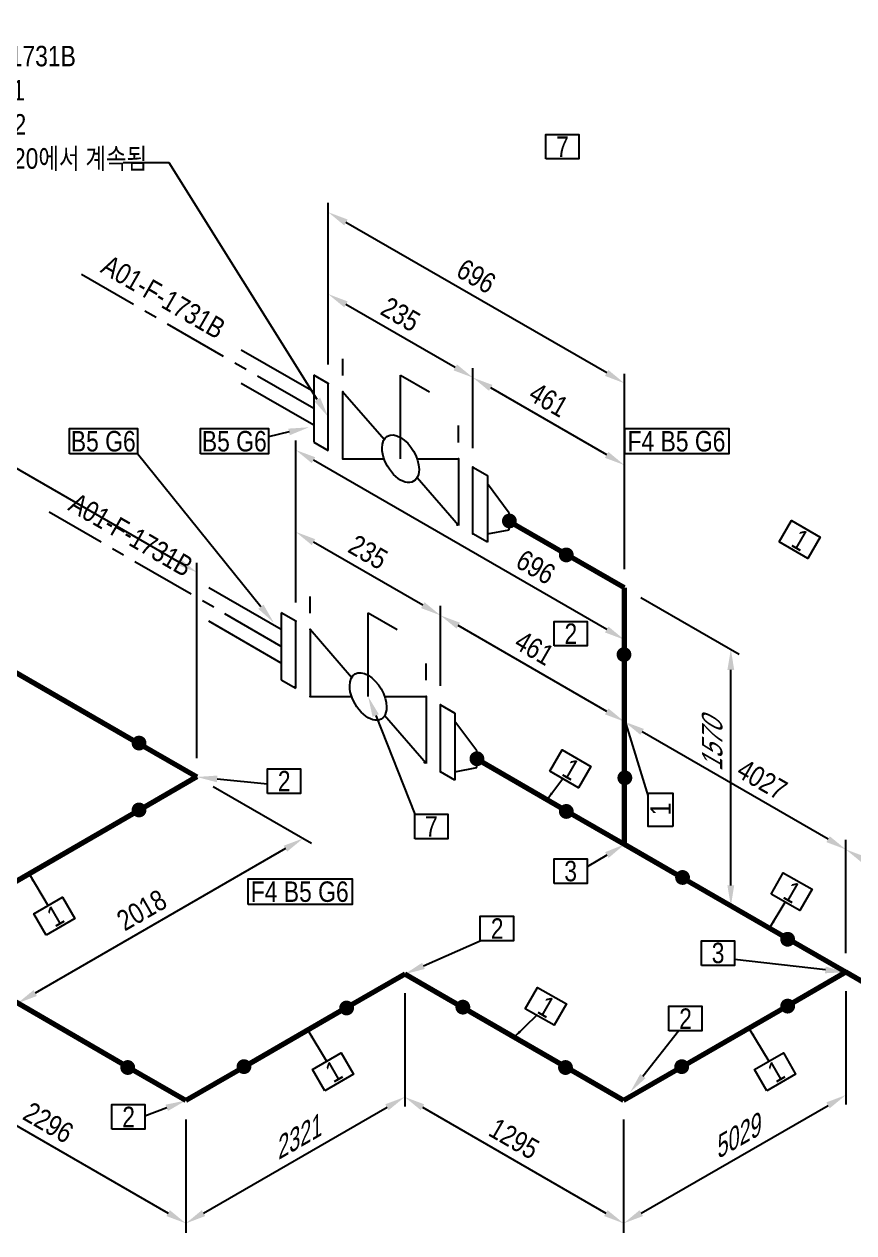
# Model space of a CAD drawing. Header units: millimetres. Extents: x 0 to 594, y 0 to 420.
# Drawn here: x 208.3 to 309.6, y 163.3 to 310.9 of the extents above; entities that cross this region are included whole.
import ezdxf
from ezdxf import colors
from ezdxf.entities.mleader import LeaderData, LeaderLine
from ezdxf.enums import TextEntityAlignment as Align
from ezdxf.math import Vec2, Vec3

# ---------------------------------------------------------------- set-up
doc = ezdxf.new("R2010")
doc.units = ezdxf.units.MM
doc.header["$LTSCALE"] = 0.25
doc.linetypes.add('CENTER', pattern=[50.8, 31.75, -6.35, 6.35, -6.35])
doc.linetypes.add('DASHED2', pattern=[9.525, 6.35, -3.175])
for name, color, linetype in [('기기', 6, 'Continuous'), ('밸브', 4, 'Continuous'), ('연속', 7, 'DASHED2'), ('열 추적 선', 7, 'CENTER'), ('용접', 1, 'Continuous'), ('주석', 7, 'Continuous'), ('치수', 1, 'Continuous')]:
    doc.layers.add(name, color=color, linetype=linetype)
doc.layers.add('파이프', color=3, linetype='Continuous', lineweight=70)
doc.styles.add('AdskIsoAnnotation', font='arial.ttf', dxfattribs={"width": 0.8, "height": 1})
doc.styles.add('AdskIsoMetric', font='arial.ttf', dxfattribs={"width": 0.8, "height": 2.5})
doc.styles.add('AdskIsoMetric-30', font='arial.ttf', dxfattribs={"width": 0.8, "height": 2.5})
doc.styles.add('AdskIsoMetric30', font='arial.ttf', dxfattribs={"width": 0.8, "oblique": 30, "height": 2.5})
doc.styles.get("Standard").update_dxf_attribs({"font": 'arial.ttf'})
doc.dimstyles.new('AdskIsoMetric', dxfattribs={"dimtxt": 2.5, "dimasz": 2.5, "dimexe": 1, "dimexo": 2, "dimgap": 0.8, "dimtad": 1, "dimdec": 0, "dimrnd": 1, "dimzin": 0, "dimdsep": 46, "dimtxsty": 'AdskIsoMetric', "dimcen": 0, "dimclrt": 7, "dimadec": 0, "dimazin": 0, "dimtfac": 1, "dimtdec": 0, "dimtmove": 1, "dimatfit": 3, "dimfxl": 0, "dimfrac": 2, "dimtolj": 1, "dimtzin": 0, "dimarcsym": 0})

# ---------------------------------------------------------------- blocks, each defined once
blk = doc.blocks.new('플랜지WN-1-IsoRight')
at = {"color": 0, "linetype": 'ByBlock', "lineweight": -2, "extrusion": (0.707107, 0.408248, -0.57735)}
for p, q in [((0.0221, 0.1914), (0.1105, 0.1403)), ((0.0221, -0.2169), (0.0221, 0.1914)), ((0.0221, 0.1403), (-0.1105, 0.1148)), ((-0.1105, 0.1148), (-0.1105, 0.0128)), ((0.1105, 0.1403), (0.1105, -0.2679)), ((-0.1105, 0.0128), (0.0221, -0.1659)), ((0.1105, -0.2679), (0.0221, -0.2169))]:
    blk.add_line(p, q, dxfattribs=at)
blk = doc.blocks.new('개스킷-1-IsoRight')
at = {"color": 0, "linetype": 'ByBlock', "lineweight": -2, "extrusion": (1, 0, 0)}
for p in [(-0.0442, 0.2296), (0.0442, 0.1786), (-0.0529, -0.1736), (0.0442, -0.2296)]:
    blk.add_point(p, dxfattribs=at)
blk = doc.blocks.new('볼 밸브-1-IsoRight')
at = {"color": 0, "linetype": 'ByBlock', "lineweight": -2, "extrusion": (0.707107, 0.408248, -0.57735)}
for p, q in [((-0.1006, 0.1164), (-0.3536, 0.4082)), ((-0.3536, 0.4082), (-0.3536, 0)), ((0.1006, 0.0001), (0.3536, 0)), ((-0.3536, 0), (-0.1006, -0.0001)), ((0.1125, -0.065), (0.1125, -0.065)), ((0.3536, 0), (0.3536, -0.4082)), ((0.3536, -0.4082), (0.1007, -0.1162))]:
    blk.add_line(p, q, dxfattribs=at)
at = {"linetype": 'ByBlock', "extrusion": (-1.92296e-16, -1.11022e-16, -1)}
for start_param, end_param in [(-0.785398, 2.356194), (2.356194, 5.497787)]:
    blk.add_ellipse((0, 0), major_axis=(-0.0796, 0.1378), ratio=0.57735, start_param=start_param, end_param=end_param, dxfattribs=at)
blk = doc.blocks.new('Operator_Lever-1-IsoRight')
at = {"color": 0, "linetype": 'ByBlock', "lineweight": -2, "extrusion": (0.707107, 0.408248, -0.57735)}
for p, q in [((0, 0), (0, 0.5103)), ((0, 0.5103), (0.1768, 0.4082))]:
    blk.add_line(p, q, dxfattribs=at)
blk = doc.blocks.new('*D69')
at = {"layer": 'Defpoints', "color": 0}
for p in [(263.1, 267.76), (263.1, 256.84), (281.59, 242.08)]:
    blk.add_point(p, dxfattribs=at)
at = {"layer": '치수', "color": 0, "lineweight": -2}
for p, q in [((263.1, 259.15), (263.1, 268.91)), ((279.43, 258.33), (265.27, 266.51)), ((281.59, 244.39), (281.59, 258.24))]:
    blk.add_line(p, q, dxfattribs=at)
at = {"layer": '치수', "color": 0}
for points in [[(265.48, 266.87), (265.06, 266.15), (263.1, 267.76)], [(279.64, 258.69), (279.22, 257.97), (281.59, 257.08)]]:
    blk.add_solid(points, dxfattribs=at)
at = {"layer": '치수', "color": 7, "insert": (272.35, 265.04), "char_height": 2.5, "attachment_point": 5, "rotation": 330, "style": 'AdskIsoMetric-30'}
blk.add_mtext('\\A1;461', dxfattribs=at)
blk = doc.blocks.new('*D70')
at = {"layer": 'Defpoints', "color": 0}
for p in [(245.43, 277.96), (245.43, 267.05), (263.1, 256.84)]:
    blk.add_point(p, dxfattribs=at)
at = {"layer": '치수', "color": 0, "lineweight": -2}
for p, q in [((245.43, 269.36), (245.43, 279.12)), ((260.94, 269.01), (247.59, 276.71)), ((263.1, 259.15), (263.1, 268.91))]:
    blk.add_line(p, q, dxfattribs=at)
at = {"layer": '치수', "color": 0}
for points in [[(247.8, 277.07), (247.38, 276.35), (245.43, 277.96)], [(261.15, 269.37), (260.73, 268.65), (263.1, 267.76)]]:
    blk.add_solid(points, dxfattribs=at)
at = {"layer": '치수', "color": 7, "insert": (254.26, 275.48), "char_height": 2.5, "attachment_point": 5, "rotation": 330, "style": 'AdskIsoMetric-30'}
blk.add_mtext('\\A1;235', dxfattribs=at)
blk = doc.blocks.new('개스킷 해치 표식-1-IsoRight')
at = {"linetype": 'ByBlock', "lineweight": -2, "extrusion": (0.707107, 0.408248, -0.57735)}
blk.add_line((0, 0), (0, 0.1021), dxfattribs=at)
blk = doc.blocks.new('*D71')
at = {"layer": 'Defpoints', "color": 0}
for p in [(245.43, 287.96), (245.43, 267.05), (281.59, 242.08)]:
    blk.add_point(p, dxfattribs=at)
at = {"layer": '치수', "color": 0, "lineweight": -2}
for p, q in [((245.43, 269.36), (245.43, 289.12)), ((279.43, 268.33), (247.59, 286.71)), ((281.59, 244.39), (281.59, 268.24))]:
    blk.add_line(p, q, dxfattribs=at)
at = {"layer": '치수', "color": 0}
for points in [[(247.8, 287.07), (247.38, 286.35), (245.43, 287.96)], [(279.64, 268.69), (279.22, 267.97), (281.59, 267.08)]]:
    blk.add_solid(points, dxfattribs=at)
at = {"layer": '치수', "color": 7, "insert": (263.51, 280.14), "char_height": 2.5, "attachment_point": 5, "rotation": 330, "style": 'AdskIsoMetric-30'}
blk.add_mtext('\\A1;696', dxfattribs=at)
blk = doc.blocks.new('*D42')
at = {"layer": 'Defpoints', "color": 0}
for p in [(281.59, 242.08), (294.59, 234.58), (281.59, 210.76)]:
    blk.add_point(p, dxfattribs=at)
at = {"layer": '치수', "color": 0, "lineweight": -2}
for p, q in [((283.59, 240.93), (295.59, 234)), ((294.59, 205.76), (294.59, 232.08))]:
    blk.add_line(p, q, dxfattribs=at)
at = {"layer": '치수', "color": 0}
for points in [[(294.17, 232.08), (295, 232.08), (294.59, 234.58)], [(294.17, 205.76), (295, 205.76), (294.59, 203.26)]]:
    blk.add_solid(points, dxfattribs=at)
at = {"layer": '치수', "color": 7, "insert": (292.32, 222.77), "char_height": 2.5, "attachment_point": 5, "rotation": 90, "style": 'AdskIsoMetric30'}
blk.add_mtext('\\A1;1570', dxfattribs=at)
blk = doc.blocks.new('*D44')
at = {"layer": 'Defpoints', "color": 0}
for p in [(308.62, 210.16), (308.62, 195.16), (333.73, 180.66)]:
    blk.add_point(p, dxfattribs=at)
at = {"layer": '치수', "color": 0, "lineweight": -2}
for p, q in [((308.62, 197.47), (308.62, 211.31)), ((331.56, 196.91), (310.79, 208.91))]:
    blk.add_line(p, q, dxfattribs=at)
at = {"layer": '치수', "color": 0}
for points in [[(310.99, 209.27), (310.58, 208.55), (308.62, 210.16)], [(331.77, 197.27), (331.35, 196.55), (333.73, 195.66)]]:
    blk.add_solid(points, dxfattribs=at)
at = {"layer": '치수', "color": 7, "insert": (323.81, 204), "char_height": 2.5, "attachment_point": 5, "rotation": 330, "style": 'AdskIsoMetric-30'}
blk.add_mtext('\\A1;295', dxfattribs=at)
blk = doc.blocks.new('*D45')
at = {"layer": 'Defpoints', "color": 0}
for p in [(281.59, 225.76), (281.59, 210.76), (308.62, 195.16)]:
    blk.add_point(p, dxfattribs=at)
at = {"layer": '치수', "color": 0, "lineweight": -2}
for p, q in [((306.46, 211.41), (283.76, 224.51)), ((308.62, 197.47), (308.62, 211.31))]:
    blk.add_line(p, q, dxfattribs=at)
at = {"layer": '치수', "color": 0}
for points in [[(283.97, 224.87), (283.55, 224.15), (281.59, 225.76)], [(306.66, 211.77), (306.25, 211.05), (308.62, 210.16)]]:
    blk.add_solid(points, dxfattribs=at)
at = {"layer": '치수', "color": 7, "insert": (298.41, 218.67), "char_height": 2.5, "attachment_point": 5, "rotation": 330, "style": 'AdskIsoMetric-30'}
blk.add_mtext('\\A1;4027', dxfattribs=at)
blk = doc.blocks.new('*D46')
at = {"layer": 'Defpoints', "color": 0}
for p in [(259.14, 238.73), (259.14, 227.81), (281.59, 210.76)]:
    blk.add_point(p, dxfattribs=at)
at = {"layer": '치수', "color": 0, "lineweight": -2}
for p, q in [((259.14, 230.12), (259.14, 239.88)), ((279.43, 227.01), (261.31, 237.48))]:
    blk.add_line(p, q, dxfattribs=at)
at = {"layer": '치수', "color": 0}
for points in [[(261.51, 237.84), (261.1, 237.12), (259.14, 238.73)], [(279.64, 227.37), (279.22, 226.65), (281.59, 225.76)]]:
    blk.add_solid(points, dxfattribs=at)
at = {"layer": '치수', "color": 7, "insert": (270.59, 234.73), "char_height": 2.5, "attachment_point": 5, "rotation": 330, "style": 'AdskIsoMetric-30'}
blk.add_mtext('\\A1;461', dxfattribs=at)
blk = doc.blocks.new('*D47')
at = {"layer": 'Defpoints', "color": 0}
for p in [(241.46, 248.93), (241.46, 238.01), (259.14, 227.81)]:
    blk.add_point(p, dxfattribs=at)
at = {"layer": '치수', "color": 0, "lineweight": -2}
for p, q in [((241.46, 240.32), (241.46, 250.09)), ((256.98, 239.98), (243.63, 247.68)), ((259.14, 230.12), (259.14, 239.88))]:
    blk.add_line(p, q, dxfattribs=at)
at = {"layer": '치수', "color": 0}
for points in [[(243.84, 248.04), (243.42, 247.32), (241.46, 248.93)], [(257.18, 240.34), (256.77, 239.62), (259.14, 238.73)]]:
    blk.add_solid(points, dxfattribs=at)
at = {"layer": '치수', "color": 7, "insert": (250.3, 246.45), "char_height": 2.5, "attachment_point": 5, "rotation": 330, "style": 'AdskIsoMetric-30'}
blk.add_mtext('\\A1;235', dxfattribs=at)
blk = doc.blocks.new('*D49')
at = {"layer": 'Defpoints', "color": 0}
for p in [(241.46, 258.93), (241.46, 238.01), (281.59, 210.76)]:
    blk.add_point(p, dxfattribs=at)
at = {"layer": '치수', "color": 0, "lineweight": -2}
for p, q in [((241.46, 240.32), (241.46, 260.09)), ((279.43, 237.01), (243.63, 257.68))]:
    blk.add_line(p, q, dxfattribs=at)
at = {"layer": '치수', "color": 0}
for points in [[(243.84, 258.04), (243.42, 257.32), (241.46, 258.93)], [(279.64, 237.37), (279.22, 236.65), (281.59, 235.76)]]:
    blk.add_solid(points, dxfattribs=at)
at = {"layer": '치수', "color": 7, "insert": (270.77, 244.63), "char_height": 2.5, "attachment_point": 5, "rotation": 330, "style": 'AdskIsoMetric-30'}
blk.add_mtext('\\A1;696', dxfattribs=at)
blk = doc.blocks.new('*D54')
at = {"layer": 'Defpoints', "color": 0}
for p in [(308.62, 195.16), (308.62, 180.16), (281.5, 179.5)]:
    blk.add_point(p, dxfattribs=at)
at = {"layer": '치수', "color": 0, "lineweight": -2}
for p, q in [((308.62, 192.85), (308.62, 179)), ((283.66, 165.75), (306.46, 178.91)), ((281.5, 177.19), (281.5, 163.34))]:
    blk.add_line(p, q, dxfattribs=at)
at = {"layer": '치수', "color": 0}
for points in [[(306.25, 179.27), (306.66, 178.55), (308.62, 180.16)], [(283.45, 166.11), (283.87, 165.39), (281.5, 164.5)]]:
    blk.add_solid(points, dxfattribs=at)
at = {"layer": '치수', "color": 7, "insert": (295.06, 174.95), "char_height": 2.5, "attachment_point": 5, "rotation": 30, "style": 'AdskIsoMetric30'}
blk.add_mtext('\\A1;5029', dxfattribs=at)
blk = doc.blocks.new('*D55')
at = {"layer": 'Defpoints', "color": 0}
for p in [(254.77, 194.93), (281.5, 179.5), (281.5, 164.5)]:
    blk.add_point(p, dxfattribs=at)
at = {"layer": '치수', "color": 0, "lineweight": -2}
for p, q in [((254.77, 192.62), (254.77, 178.77)), ((256.94, 178.68), (279.33, 165.75)), ((281.5, 177.19), (281.5, 163.34))]:
    blk.add_line(p, q, dxfattribs=at)
at = {"layer": '치수', "color": 0}
for points in [[(257.14, 179.04), (256.73, 178.32), (254.77, 179.93)], [(279.54, 166.11), (279.12, 165.39), (281.5, 164.5)]]:
    blk.add_solid(points, dxfattribs=at)
at = {"layer": '치수', "color": 7, "insert": (268.13, 174.83), "char_height": 2.5, "attachment_point": 5, "rotation": 330, "style": 'AdskIsoMetric-30'}
blk.add_mtext('\\A1;1295', dxfattribs=at)
blk = doc.blocks.new('*D56')
at = {"layer": 'Defpoints', "color": 0}
for p in [(254.77, 194.93), (228.05, 179.5), (254.77, 179.93)]:
    blk.add_point(p, dxfattribs=at)
at = {"layer": '치수', "color": 0, "lineweight": -2}
for p, q in [((254.77, 192.62), (254.77, 178.77)), ((230.21, 165.75), (252.61, 178.68)), ((228.05, 177.19), (228.05, 163.34))]:
    blk.add_line(p, q, dxfattribs=at)
at = {"layer": '치수', "color": 0}
for points in [[(252.4, 179.04), (252.81, 178.32), (254.77, 179.93)], [(230, 166.11), (230.42, 165.39), (228.05, 164.5)]]:
    blk.add_solid(points, dxfattribs=at)
at = {"layer": '치수', "color": 7, "insert": (241.41, 174.83), "char_height": 2.5, "attachment_point": 5, "rotation": 30, "style": 'AdskIsoMetric30'}
blk.add_mtext('\\A1;2321', dxfattribs=at)
blk = doc.blocks.new('*D60')
at = {"layer": 'Defpoints', "color": 0}
for p in [(194.5, 198.87), (228.05, 179.5), (228.05, 164.5)]:
    blk.add_point(p, dxfattribs=at)
at = {"layer": '치수', "color": 0, "lineweight": -2}
for p, q in [((194.5, 196.56), (194.5, 182.71)), ((196.66, 182.62), (225.88, 165.75)), ((228.05, 177.19), (228.05, 163.34))]:
    blk.add_line(p, q, dxfattribs=at)
at = {"layer": '치수', "color": 0}
for points in [[(196.87, 182.98), (196.46, 182.26), (194.5, 183.87)], [(226.09, 166.11), (225.67, 165.39), (228.05, 164.5)]]:
    blk.add_solid(points, dxfattribs=at)
at = {"layer": '치수', "color": 7, "insert": (211.27, 176.8), "char_height": 2.5, "attachment_point": 5, "rotation": 330, "style": 'AdskIsoMetric-30'}
blk.add_mtext('\\A1;2296', dxfattribs=at)
blk = doc.blocks.new('*D62')
at = {"layer": 'Defpoints', "color": 0}
for p in [(229.38, 219), (194.5, 198.87), (207.49, 191.37)]:
    blk.add_point(p, dxfattribs=at)
at = {"layer": '치수', "color": 0, "lineweight": -2}
for p, q in [((231.38, 217.85), (243.37, 210.93)), ((240.2, 210.25), (209.65, 192.62))]:
    blk.add_line(p, q, dxfattribs=at)
at = {"layer": '치수', "color": 0}
for points in [[(239.99, 210.61), (240.41, 209.89), (242.37, 211.5)], [(209.45, 192.98), (209.86, 192.26), (207.49, 191.37)]]:
    blk.add_solid(points, dxfattribs=at)
at = {"layer": '치수', "color": 7, "insert": (222.66, 202.74), "char_height": 2.5, "attachment_point": 5, "rotation": 30, "style": 'AdskIsoMetric-30'}
blk.add_mtext('\\A1;2018', dxfattribs=at)
blk = doc.blocks.new('*D63')
at = {"layer": 'Defpoints', "color": 0}
for p in [(72.26, 309.71), (229.38, 244), (229.38, 219)]:
    blk.add_point(p, dxfattribs=at)
at = {"layer": '치수', "color": 0, "lineweight": -2}
for p, q in [((72.26, 312.02), (72.26, 335.87)), ((74.43, 333.46), (227.21, 245.25)), ((229.38, 221.31), (229.38, 245.16))]:
    blk.add_line(p, q, dxfattribs=at)
at = {"layer": '치수', "color": 0}
for points in [[(74.63, 333.82), (74.22, 333.1), (72.26, 334.71)], [(227.42, 245.61), (227, 244.89), (229.38, 244)]]:
    blk.add_solid(points, dxfattribs=at)
at = {"layer": '치수', "color": 7, "insert": (151.48, 291.59), "char_height": 2.5, "attachment_point": 5, "rotation": 330, "style": 'AdskIsoMetric-30'}
blk.add_mtext('\\A1;9659', dxfattribs=at)
blk = doc.blocks.new('엘보우-1-Iso2DSkew90')
at = {"color": 0, "linetype": 'ByBlock', "lineweight": -2, "extrusion": (-6.58545e-11, -0.816497, -0.57735)}
for p, q in [((0, 0), (-7.07, 4.08)), ((7.07, 4.08), (0, 0)), ((0, 0), (0, 0))]:
    blk.add_line(p, q, dxfattribs=at)
blk = doc.blocks.new('엘보우-2-Iso2DSkew90')
at = {"color": 0, "linetype": 'ByBlock', "lineweight": -2, "extrusion": (-3.34417e-11, -0.816497, -0.57735)}
for p, q in [((-7.07, 4.08), (0, 0)), ((0, 0), (-7.07, -4.08)), ((0, 0), (0, 0))]:
    blk.add_line(p, q, dxfattribs=at)
blk = doc.blocks.new('엘보우-4-Iso2DSkew90')
at = {"color": 0, "linetype": 'ByBlock', "lineweight": -2, "extrusion": (0, 0.816497, 0.57735)}
for p, q in [((0, 0), (-7.07, -4.08)), ((0, 0), (0, 0)), ((7.07, -4.08), (0, 0))]:
    blk.add_line(p, q, dxfattribs=at)
blk = doc.blocks.new('엘보우-5-Iso2DSkew90')
at = {"color": 0, "linetype": 'ByBlock', "lineweight": -2, "extrusion": (-6.12241e-11, -0.816497, -0.57735)}
for p, q in [((0, 0), (-7.07, 4.08)), ((7.07, 4.08), (0, 0)), ((0, 0), (0, 0))]:
    blk.add_line(p, q, dxfattribs=at)
blk = doc.blocks.new('티-4-Iso2DSkew90')
at = {"color": 0, "linetype": 'ByBlock', "lineweight": -2, "extrusion": (0, 0.816497, 0.57735)}
for p, q in [((0, 0), (-7.07, 4.08)), ((0, 0), (-7.07, -4.08)), ((7.07, -4.08), (0, 0))]:
    blk.add_line(p, q, dxfattribs=at)
blk = doc.blocks.new('티-5-Iso2DSkew90')
at = {"color": 0, "linetype": 'ByBlock', "lineweight": -2, "extrusion": (0.707107, 0.408248, -0.57735)}
for p, q in [((0, 0), (0, 8.16)), ((0, 0), (-7.07, 4.08)), ((7.07, -4.08), (0, 0))]:
    blk.add_line(p, q, dxfattribs=at)
blk = doc.blocks.new('엘보우-3-Iso2DSkew0')
at = {"color": 0, "linetype": 'ByBlock', "lineweight": -2, "extrusion": (-0.707107, -0.408248, 0.57735)}
for p, q in [((0, 0), (-7.07, 4.08)), ((0, 0), (0, 0)), ((0, -8.16), (0, 0))]:
    blk.add_line(p, q, dxfattribs=at)
blk = doc.blocks.new('Buttweld')
at = {"lineweight": -2}
blk.add_hatch(color=0, dxfattribs=at).paths.add_polyline_path([(0.044, -0.0026), (0.0433, 0.0053), (0.0413, 0.0129), (0.0379, 0.02), (0.0334, 0.0265), (0.0278, 0.0321), (0.0214, 0.0366), (0.0142, 0.0399), (0.0066, 0.042), (-0.0013, 0.0427), (-0.0091, 0.042), (-0.0168, 0.0399), (-0.0239, 0.0366), (-0.0304, 0.0321), (-0.036, 0.0265), (-0.0405, 0.02), (-0.0438, 0.0129), (-0.0459, 0.0053), (-0.0466, -0.0026), (-0.0459, -0.0105), (-0.0438, -0.0181), (-0.0405, -0.0252), (-0.036, -0.0317), (-0.0304, -0.0373), (-0.0239, -0.0418), (-0.0168, -0.0452), (-0.0091, -0.0472), (-0.0013, -0.0479), (0.0066, -0.0472), (0.0142, -0.0452), (0.0214, -0.0418), (0.0278, -0.0373), (0.0334, -0.0317), (0.0379, -0.0252), (0.0413, -0.0181), (0.0433, -0.0105)], is_closed=False, flags=0)
blk = doc.blocks.new('AnnoRect')
at = {"color": 0, "linetype": 'ByBlock', "lineweight": -2}
blk.add_wipeout([(-0.81, -0.6), (-0.81, 0.6), (0.81, 0.6), (0.81, -0.6)], dxfattribs=at)
blk.add_lwpolyline([(-0.81, -0.6), (-0.81, 0.6), (0.81, 0.6), (0.81, -0.6)], close=True, dxfattribs=at)
at = {"color": 0, "linetype": 'ByBlock', "lineweight": -2, "style": 'AdskIsoAnnotation', "width": 0.8}
blk.add_attdef('XX', text='', height=1, dxfattribs=at).set_placement((0, 0), align=Align.MIDDLE_CENTER)
blk = doc.blocks.new('끝 장비-1-IsoLeft')
at = {"color": 0, "linetype": 'ByBlock', "lineweight": -2, "extrusion": (0, 0.816497, 0.57735)}
for p, q in [((0, 0.1021), (-0.4419, 0.3572)), ((-0.1768, 0), (-0.6187, 0.2552)), ((-0.2652, -0.051), (0.0884, 0.1531)), ((0.0884, 0.1531), (0.1768, 0.1021)), ((0.1768, 0.1021), (-0.1768, -0.1021)), ((-0.1768, -0.1021), (-0.2652, -0.051))]:
    blk.add_line(p, q, dxfattribs=at)

msp = doc.modelspace()

# ---------------------------------------------------------------- linework, layer by layer
at = {"layer": '열 추적 선', "color": 1}
for p, q in [((243.6583, 263.9842), (215.3119, 280.35)), ((239.6952, 234.9529), (211.3488, 251.3188))]:
    msp.add_line(p, q, dxfattribs=at)
at = {"layer": '파이프'}
for points in [[(168.4458, 254.1812), (222.3048, 223.0856)], [(274.5237, 246.164), (267.5232, 250.2058)], [(281.5948, 218.9272), (281.5948, 233.9166)], [(274.5237, 214.8447), (263.5601, 221.1746)], [(222.3048, 214.9207), (201.57, 202.9494)], [(301.5499, 199.2411), (288.6659, 206.6797)], [(220.9742, 183.5814), (201.57, 194.7844)], [(247.7004, 190.8469), (235.1163, 183.5814)], [(274.4266, 183.5814), (261.8425, 190.8469)], [(301.5499, 191.0761), (288.5688, 183.5814)]]:
    msp.add_lwpolyline(points, dxfattribs=at)

# ---------------------------------------------------------------- block references
at = {"layer": '밸브', "xscale": 20, "yscale": 20, "zscale": 20}
for name, p in [('Operator_Lever-1-IsoRight', (254.2649, 257.8604)), ('개스킷-1-IsoRight', (246.31, 262.4532)), ('볼 밸브-1-IsoRight', (254.2649, 257.8604)), ('개스킷-1-IsoRight', (262.2199, 253.2676)), ('개스킷-1-IsoRight', (242.3469, 233.422)), ('Operator_Lever-1-IsoRight', (250.3018, 228.8292)), ('볼 밸브-1-IsoRight', (250.3018, 228.8292)), ('개스킷-1-IsoRight', (258.2568, 224.2364))]:
    msp.add_blockref(name, p, dxfattribs=at)
for p, rotation in [((265.3135, 251.4816), 179.9999999983249), ((261.3504, 222.4503), 179.9999999983826)]:
    msp.add_blockref('플랜지WN-1-IsoRight', p, dxfattribs=dict(at, rotation=rotation))
at = {"layer": '연속', "xscale": -20, "yscale": 20, "zscale": 20, "rotation": 120}
for p in [(245.4261, 262.9635), (241.463, 233.9323)]:
    msp.add_blockref('끝 장비-1-IsoLeft', p, dxfattribs=at)
at = {"layer": '용접', "xscale": 20, "yscale": 20, "zscale": 20}
for p, rotation in [((267.5232, 250.2058), 180), ((281.5948, 233.9166), 270), ((222.3048, 223.0856), 180), ((263.5601, 221.1746), 180), ((281.5948, 218.9272), 90), ((222.3048, 214.9207), 180), ((288.6659, 206.6797), 180), ((261.8425, 190.8469), 180), ((235.1163, 183.5814), 180), ((288.5688, 183.5814), 180)]:
    msp.add_blockref('Buttweld', p, dxfattribs=dict(at, rotation=rotation))
for p in [(274.5237, 246.164), (274.5237, 214.8447), (301.5499, 199.2411), (301.5499, 191.0761), (247.7004, 190.8469), (220.9742, 183.5814), (274.4266, 183.5814)]:
    msp.add_blockref('Buttweld', p, dxfattribs=at)
at = {"layer": '주석'}
ref = msp.add_blockref('AnnoRect', (274.0238, 295.9563), dxfattribs=dict(at, xscale=2.5, yscale=2.5, zscale=2.5))
ref.add_attrib('XX_001', '7', (273.2441, 294.7063), dxfattribs={"layer": '0', "color": 0, "linetype": 'ByBlock', "lineweight": -2, "height": 2.5, "style": 'AdskIsoAnnotation', "width": 0.8})
ref = msp.add_blockref('AnnoRect', (303, 248), dxfattribs=dict(at, xscale=2.500000000000001, yscale=2.500000000000001, zscale=2.500000000000001, rotation=329.9999999955658))
ref.add_attrib('XX_001', '1', (301.79, 247.2493), dxfattribs={"layer": '0', "color": 0, "linetype": 'ByBlock', "lineweight": -2, "height": 2.5, "rotation": 330, "style": 'AdskIsoAnnotation', "width": 0.8})
at = {"layer": '치수', "xscale": 20, "yscale": 20, "zscale": 20}
for p in [(247.1939, 268.0254), (247.1939, 268.0254), (261.336, 259.8604), (243.2307, 238.9942), (243.2307, 238.9942), (257.3729, 230.8292)]:
    msp.add_blockref('개스킷 해치 표식-1-IsoRight', p, dxfattribs=at)
at = {"layer": '파이프'}
for name, p in [('엘보우-3-Iso2DSkew0', (281.5948, 242.0815)), ('엘보우-2-Iso2DSkew90', (229.3759, 219.0032)), ('티-5-Iso2DSkew90', (281.5948, 210.7622)), ('티-4-Iso2DSkew90', (308.621, 195.1586)), ('엘보우-4-Iso2DSkew90', (254.7715, 194.9293)), ('엘보우-1-Iso2DSkew90', (228.0453, 179.4989)), ('엘보우-5-Iso2DSkew90', (281.4977, 179.4989))]:
    msp.add_blockref(name, p, dxfattribs=at)

# ---------------------------------------------------------------- texts
at = {"layer": '기기', "char_height": 2.5, "attachment_point": 5, "rotation": 330, "style": 'AdskIsoMetric-30'}
for insert in [(225.3024, 277.6057), (221.3393, 248.5745)]:
    msp.add_mtext('\\A1;A01-F-1731B', dxfattribs=dict(at, insert=insert))
at = {"layer": '주석', "insert": (198, 293), "char_height": 2.5, "attachment_point": 7, "style": 'AdskIsoAnnotation'}
msp.add_mtext('\\PA01-F-1731B\\PE 69311\\PN 46302\\PEL +2120{\\fGulim|b0|i0|c129|p50;에서 계속됨}', dxfattribs=at)

# ---------------------------------------------------------------- dimensions: what is measured, and where the dimension line sits
at = {"layer": '치수'}
for base, p1, p2, angle, text, override, picture, middle in [((229.3759, 244.0032), (72.2609, 309.7136), (229.3759, 219.0032), 330, '9659', {"dimtad": 0, "dimlfac": 53.243312, "dimtxsty": 'AdskIsoMetric-30', "dimse1": 0, "dimse2": 0, "dimsd1": 0, "dimsd2": 0, "dimtmove": 1}, '*D63', (151.4783, 291.5943)), ((245.4261, 287.9635), (281.5948, 242.0815), (245.4261, 267.046), 150, '696', {"dimtad": 0, "dimlfac": 15.888892, "dimtxsty": 'AdskIsoMetric-30', "dimse1": 0, "dimse2": 0, "dimsd1": 0, "dimsd2": 0, "dimtmove": 1}, '*D71', (263.5104, 280.1394)), ((245.4261, 277.9635), (263.1038, 256.8398), (245.4261, 267.046), 150, '235', {"dimtad": 0, "dimlfac": 11.510152, "dimtxsty": 'AdskIsoMetric-30', "dimse1": 0, "dimse2": 0, "dimsd1": 0, "dimsd2": 0, "dimtmove": 1}, '*D70', (254.2649, 275.4773)), ((263.1038, 267.7573), (281.5948, 242.0815), (263.1038, 256.8398), 150, '461', {"dimtad": 0, "dimlfac": 19.709749, "dimtxsty": 'AdskIsoMetric-30', "dimse1": 0, "dimse2": 0, "dimsd1": 0, "dimsd2": 0, "dimtmove": 1}, '*D69', (272.3493, 265.0363)), ((241.463, 258.9323), (281.5948, 210.7622), (241.463, 238.0148), 150, '696', {"dimtad": 0, "dimlfac": 14.386021, "dimtxsty": 'AdskIsoMetric-30', "dimse1": 1, "dimse2": 0, "dimsd1": 0, "dimsd2": 0, "dimtmove": 1}, '*D49', (270.7676, 244.6302)), ((241.463, 248.9323), (259.1406, 227.8086), (241.463, 238.0148), 150, '235', {"dimtad": 0, "dimlfac": 11.510152, "dimtxsty": 'AdskIsoMetric-30', "dimse1": 0, "dimse2": 0, "dimsd1": 0, "dimsd2": 0, "dimtmove": 1}, '*D47', (250.3018, 246.4461)), ((294.5852, 234.5815), (281.5948, 210.7622), (281.5948, 242.0815), 90, '1570', {"dimtad": 0, "dimlfac": 50.144282, "dimtxsty": 'AdskIsoMetric30', "dimse1": 1, "dimse2": 0, "dimsd1": 0, "dimsd2": 0, "dimtmove": 1}, '*D42', (292.3189, 222.7703)), ((259.1406, 238.7261), (281.5948, 210.7622), (259.1406, 227.8086), 150, '461', {"dimtad": 0, "dimlfac": 16.484891, "dimtxsty": 'AdskIsoMetric-30', "dimse1": 1, "dimse2": 0, "dimsd1": 0, "dimsd2": 0, "dimtmove": 1}, '*D46', (270.5877, 234.7341)), ((281.5948, 225.7622), (308.621, 195.1586), (281.5948, 210.7622), 150, '4027', {"dimtad": 0, "dimlfac": 129.027093, "dimtxsty": 'AdskIsoMetric-30', "dimse1": 0, "dimse2": 1, "dimsd1": 0, "dimsd2": 0, "dimtmove": 1}, '*D45', (298.4075, 218.6723)), ((207.4893, 191.3669), (229.3759, 219.0032), (194.4989, 198.8669), 210, '2018', {"dimtad": 0, "dimlfac": 50.105387, "dimtxsty": 'AdskIsoMetric-30', "dimse1": 0, "dimse2": 1, "dimsd1": 0, "dimsd2": 0, "dimtmove": 1}, '*D62', (222.6607, 202.744)), ((308.621, 210.1586), (333.7268, 180.6638), (308.621, 195.1586), 150, '295', {"dimtad": 0, "dimlfac": 10.164173, "dimtxsty": 'AdskIsoMetric-30', "dimse1": 1, "dimse2": 0, "dimsd1": 0, "dimsd2": 0, "dimtmove": 1}, '*D44', (323.8136, 204.0041)), ((228.0453, 164.4989), (194.4989, 198.8669), (228.0453, 179.4989), 330, '2296', {"dimtad": 0, "dimlfac": 59.280462, "dimtxsty": 'AdskIsoMetric-30', "dimse1": 0, "dimse2": 0, "dimsd1": 0, "dimsd2": 0, "dimtmove": 1}, '*D60', (211.2721, 176.7998)), ((254.7715, 179.9293), (228.0453, 179.4989), (254.7715, 194.9293), 30, '2321', {"dimtad": 0, "dimlfac": 75.210341, "dimtxsty": 'AdskIsoMetric30', "dimse1": 0, "dimse2": 0, "dimsd1": 0, "dimsd2": 0, "dimtmove": 1}, '*D56', (241.4084, 174.831)), ((281.4977, 164.4989), (254.7715, 194.9293), (281.4977, 179.4989), 330, '1295', {"dimtad": 0, "dimlfac": 41.974571, "dimtxsty": 'AdskIsoMetric-30', "dimse1": 0, "dimse2": 0, "dimsd1": 0, "dimsd2": 0, "dimtmove": 1}, '*D55', (268.1346, 174.831)), ((308.621, 180.1586), (281.4977, 179.4989), (308.621, 195.1586), 30, '5029', {"dimtad": 0, "dimlfac": 160.570206, "dimtxsty": 'AdskIsoMetric30', "dimse1": 0, "dimse2": 0, "dimsd1": 0, "dimsd2": 0, "dimtmove": 1}, '*D54', (295.0594, 174.9457))]:
    dim = msp.add_linear_dim(base=base, p1=p1, p2=p2, angle=angle, text=text, dimstyle='AdskIsoMetric', override=override, dxfattribs=at)
    dim.commit()
    dim.dimension.update_dxf_attribs({"geometry": picture, "text_midpoint": middle, "dimtype": 160})

# ---------------------------------------------------------------- leaders
at = {"layer": '주석'}
ml = msp.add_multileader_mtext('Standard', dxfattribs=at)
ml.set_content('')
ml.set_leader_properties()
ml.build(insert=Vec2(0, 0))
ml.multileader.update_dxf_attribs({"dogleg_length": 5.6084, "arrow_head_size": 2.5})
ctx = ml.context
ctx.base_point, ctx.arrow_head_size = Vec3(220.3916, 294), 2.5
notes = []
notes.append((ctx, [(0, (1, 1, 0), (226, 294), (-1, 0), 5.6084, [(0, [(245.4261, 262.9635)], 0, [])])]))
ctx.mtext, ml.multileader.dxf.content_type = None, 0
ml = msp.add_multileader_mtext('Standard', dxfattribs=at)
ml.set_content('')
ml.set_leader_properties()
ml.build(insert=Vec2(0, 0))
ml.multileader.update_dxf_attribs({"dogleg_length": 0, "arrow_head_size": 2.5})
ctx = ml.context
ctx.base_point, ctx.arrow_head_size = Vec3(238.1536, 260.5511), 2.5
notes.append((ctx, [(0, (1, 1, 0), (238.1536, 260.5511), (-1, 0), 0, [(0, [(243.0809, 261.7002)], 0, [])])]))
ctx.mtext, ml.multileader.dxf.content_type = None, 0
ml = msp.add_multileader_mtext('Standard', dxfattribs=at)
ml.set_content('')
ml.set_leader_properties()
ml.build(insert=Vec2(0, 0))
ml.multileader.update_dxf_attribs({"dogleg_length": 0, "arrow_head_size": 2.5})
ctx = ml.context
ctx.base_point, ctx.arrow_head_size = Vec3(238.1536, 260.5511), 2.5
notes.append((ctx, [(0, (1, 1, 0), (238.1536, 260.5511), (-1, 0), 0, [(0, [(243.0809, 261.7002)], 0, [])])]))
ctx.mtext, ml.multileader.dxf.content_type = None, 0
ml = msp.add_multileader_mtext('Standard', dxfattribs=at)
ml.set_content('')
ml.set_leader_properties()
ml.build(insert=Vec2(0, 0))
ml.multileader.update_dxf_attribs({"dogleg_length": 0, "arrow_head_size": 2.5})
ctx = ml.context
ctx.base_point, ctx.arrow_head_size = Vec3(222.1536, 258.4489), 2.5
notes.append((ctx, [(0, (1, 1, 0), (222.1536, 258.4489), (-1, 0), 0, [(0, [(238.7828, 237.8392)], 0, [])])]))
ctx.mtext, ml.multileader.dxf.content_type = None, 0
ml = msp.add_multileader_mtext('Standard', dxfattribs=at)
ml.set_content('')
ml.set_leader_properties()
ml.build(insert=Vec2(0, 0))
ml.multileader.update_dxf_attribs({"dogleg_length": 0, "arrow_head_size": 2.5})
ctx = ml.context
ctx.base_point, ctx.arrow_head_size = Vec3(256, 214.4563), 2.5
notes.append((ctx, [(0, (1, 1, 0), (256, 214.4563), (-1, 0), 0, [(0, [(250.3018, 228.8292)], 0, [])])]))
ctx.mtext, ml.multileader.dxf.content_type = None, 0
ml = msp.add_multileader_mtext('Standard', dxfattribs=at)
ml.set_content('')
ml.set_leader_properties()
ml.build(insert=Vec2(0, 0))
ml.multileader.update_dxf_attribs({"dogleg_length": 0, "arrow_head_size": 0})
ctx = ml.context
ctx.base_point, ctx.arrow_head_size = Vec3(284.5, 216.6151), 0
notes.append((ctx, [(0, (1, 1, 0), (284.5, 216.6151), (-1, 0), 0, [(0, [(281.5948, 226)], 0, [])])]))
ctx.mtext, ml.multileader.dxf.content_type = None, 0
ml = msp.add_multileader_mtext('Standard', dxfattribs=at)
ml.set_content('')
ml.set_leader_properties()
ml.build(insert=Vec2(0, 0))
ml.multileader.update_dxf_attribs({"dogleg_length": 0, "arrow_head_size": 2.5})
ctx = ml.context
ctx.base_point, ctx.arrow_head_size = Vec3(238, 218.1818), 2.5
notes.append((ctx, [(0, (1, 1, 0), (238, 218.1818), (-1, 0), 0, [(0, [(229.3759, 219.0032)], 0, [])])]))
ctx.mtext, ml.multileader.dxf.content_type = None, 0
ml = msp.add_multileader_mtext('Standard', dxfattribs=at)
ml.set_content('')
ml.set_leader_properties()
ml.build(insert=Vec2(0, 0))
ml.multileader.update_dxf_attribs({"dogleg_length": 0, "arrow_head_size": 0})
ctx = ml.context
ctx.base_point, ctx.arrow_head_size = Vec3(274.0848, 218.7964), 0
notes.append((ctx, [(0, (1, 1, 0), (274.0848, 218.7964), (-1, 0), 0, [(0, [(272.1307, 216.2263)], 0, [])])]))
ctx.mtext, ml.multileader.dxf.content_type = None, 0
ml = msp.add_multileader_mtext('Standard', dxfattribs=at)
ml.set_content('')
ml.set_leader_properties()
ml.build(insert=Vec2(0, 0))
ml.multileader.update_dxf_attribs({"dogleg_length": 0, "arrow_head_size": 2.5})
ctx = ml.context
ctx.base_point, ctx.arrow_head_size = Vec3(277.0476, 208.0238), 2.5
notes.append((ctx, [(0, (1, 1, 0), (277.0476, 208.0238), (-1, 0), 0, [(0, [(281.5948, 210.7622)], 0, [])])]))
ctx.mtext, ml.multileader.dxf.content_type = None, 0
ml = msp.add_multileader_mtext('Standard', dxfattribs=at)
ml.set_content('')
ml.set_leader_properties()
ml.build(insert=Vec2(0, 0))
ml.multileader.update_dxf_attribs({"dogleg_length": 0, "arrow_head_size": 0})
ctx = ml.context
ctx.base_point, ctx.arrow_head_size = Vec3(211.2289, 203.2868), 0
notes.append((ctx, [(0, (1, 1, 0), (211.2289, 203.2868), (-1, 0), 0, [(0, [(208.8965, 207.1793)], 0, [])])]))
ctx.mtext, ml.multileader.dxf.content_type = None, 0
ml = msp.add_multileader_mtext('Standard', dxfattribs=at)
ml.set_content('')
ml.set_leader_properties()
ml.build(insert=Vec2(0, 0))
ml.multileader.update_dxf_attribs({"dogleg_length": 0, "arrow_head_size": 0})
ctx = ml.context
ctx.base_point, ctx.arrow_head_size = Vec3(301.2256, 203.7151), 0
notes.append((ctx, [(0, (1, 1, 0), (301.2256, 203.7151), (-1, 0), 0, [(0, [(299.3089, 200.535)], 0, [])])]))
ctx.mtext, ml.multileader.dxf.content_type = None, 0
ml = msp.add_multileader_mtext('Standard', dxfattribs=at)
ml.set_content('')
ml.set_leader_properties()
ml.build(insert=Vec2(0, 0))
ml.multileader.update_dxf_attribs({"dogleg_length": 0, "arrow_head_size": 2.5})
ctx = ml.context
ctx.base_point, ctx.arrow_head_size = Vec3(264, 199), 2.5
notes.append((ctx, [(0, (1, 1, 0), (264, 199), (-1, 0), 0, [(0, [(254.7715, 194.9293)], 0, [])])]))
ctx.mtext, ml.multileader.dxf.content_type = None, 0
ml = msp.add_multileader_mtext('Standard', dxfattribs=at)
ml.set_content('')
ml.set_leader_properties()
ml.build(insert=Vec2(0, 0))
ml.multileader.update_dxf_attribs({"dogleg_length": 0, "arrow_head_size": 2.5})
ctx = ml.context
ctx.base_point, ctx.arrow_head_size = Vec3(295.0476, 196.727), 2.5
notes.append((ctx, [(0, (1, 1, 0), (295.0476, 196.727), (-1, 0), 0, [(0, [(308.621, 195.1586)], 0, [])])]))
ctx.mtext, ml.multileader.dxf.content_type = None, 0
ml = msp.add_multileader_mtext('Standard', dxfattribs=at)
ml.set_content('')
ml.set_leader_properties()
ml.build(insert=Vec2(0, 0))
ml.multileader.update_dxf_attribs({"dogleg_length": 0, "arrow_head_size": 0})
ctx = ml.context
ctx.base_point, ctx.arrow_head_size = Vec3(270.8851, 189.9117), 0
notes.append((ctx, [(0, (1, 1, 0), (270.8851, 189.9117), (-1, 0), 0, [(0, [(268.1264, 187.2189)], 0, [])])]))
ctx.mtext, ml.multileader.dxf.content_type = None, 0
ml = msp.add_multileader_mtext('Standard', dxfattribs=at)
ml.set_content('')
ml.set_leader_properties()
ml.build(insert=Vec2(0, 0))
ml.multileader.update_dxf_attribs({"dogleg_length": 0, "arrow_head_size": 0})
ctx = ml.context
ctx.base_point, ctx.arrow_head_size = Vec3(245.2286, 184.2867), 0
notes.append((ctx, [(0, (1, 1, 0), (245.2286, 184.2867), (-1, 0), 0, [(0, [(242.9424, 188.0998)], 0, [])])]))
ctx.mtext, ml.multileader.dxf.content_type = None, 0
ml = msp.add_multileader_mtext('Standard', dxfattribs=at)
ml.set_content('')
ml.set_leader_properties()
ml.build(insert=Vec2(0, 0))
ml.multileader.update_dxf_attribs({"dogleg_length": 0, "arrow_head_size": 2.5})
ctx = ml.context
ctx.base_point, ctx.arrow_head_size = Vec3(288.2, 188), 2.5
notes.append((ctx, [(0, (1, 1, 0), (288.2, 188), (-1, 0), 0, [(0, [(282.3024, 180.5196)], 0, [])])]))
ctx.mtext, ml.multileader.dxf.content_type = None, 0
ml = msp.add_multileader_mtext('Standard', dxfattribs=at)
ml.set_content('')
ml.set_leader_properties()
ml.build(insert=Vec2(0, 0))
ml.multileader.update_dxf_attribs({"dogleg_length": 0, "arrow_head_size": 0})
ctx = ml.context
ctx.base_point, ctx.arrow_head_size = Vec3(299.2295, 184.2872), 0
notes.append((ctx, [(0, (1, 1, 0), (299.2295, 184.2872), (-1, 0), 0, [(0, [(296.8055, 188.3369)], 0, [])])]))
ctx.mtext, ml.multileader.dxf.content_type = None, 0
ml = msp.add_multileader_mtext('Standard', dxfattribs=at)
ml.set_content('')
ml.set_leader_properties()
ml.build(insert=Vec2(0, 0))
ml.multileader.update_dxf_attribs({"dogleg_length": 0, "arrow_head_size": 2.5})
ctx = ml.context
ctx.base_point, ctx.arrow_head_size = Vec3(223.0476, 177.585), 2.5
notes.append((ctx, [(0, (1, 1, 0), (223.0476, 177.585), (-1, 0), 0, [(0, [(228.0453, 179.4989)], 0, [])])]))
ctx.mtext, ml.multileader.dxf.content_type = None, 0
for ctx, leaders in notes:
    for number, flags, end, landing, length, lines in leaders:
        leader = LeaderData()
        leader.index, (leader.has_last_leader_line, leader.has_dogleg_vector, leader.attachment_direction) = number, flags
        leader.last_leader_point, leader.dogleg_vector, leader.dogleg_length = Vec3(end), Vec3(landing), length
        for number, points, colour, breaks in lines:
            line = LeaderLine()
            line.index, line.vertices, line.color, line.breaks = number, Vec3.list(points), colors.encode_raw_color(colour), breaks
            leader.lines.append(line)
        ctx.leaders.append(leader)

# ---------------------------------------------------------------- next in the draw order: block references
ref = msp.add_blockref('AnnoRect', (218, 260), dxfattribs=dict(at, xscale=5.1309963099631, yscale=2.585266030013643, zscale=2.5))
ref.add_attrib('XX_001', 'B5 G6', (214.0014, 258.75), dxfattribs={"layer": '0', "color": 0, "linetype": 'ByBlock', "lineweight": -2, "height": 2.5, "style": 'AdskIsoAnnotation', "width": 0.8})
ref = msp.add_blockref('AnnoRect', (234, 260), dxfattribs=dict(at, xscale=5.1309963099631, yscale=2.585266030013643, zscale=2.5))
ref.add_attrib('XX_001', 'B5 G6', (230.0014, 258.75), dxfattribs={"layer": '0', "color": 0, "linetype": 'ByBlock', "lineweight": -2, "height": 2.5, "style": 'AdskIsoAnnotation', "width": 0.8})
ref = msp.add_blockref('AnnoRect', (288, 260), dxfattribs=dict(at, xscale=7.844095940959409, yscale=2.585266030013643, zscale=2.5))
ref.add_attrib('XX_001', 'F4 B5 G6', (281.9707, 258.75), dxfattribs={"layer": '0', "color": 0, "linetype": 'ByBlock', "lineweight": -2, "height": 2.5, "style": 'AdskIsoAnnotation', "width": 0.8})
ref = msp.add_blockref('AnnoRect', (275.0238, 236.5), dxfattribs=dict(at, xscale=2.5, yscale=2.5, zscale=2.5))
ref.add_attrib('XX_001', '2', (274.2796, 235.2449), dxfattribs={"layer": '0', "color": 0, "linetype": 'ByBlock', "lineweight": -2, "height": 2.5, "style": 'AdskIsoAnnotation', "width": 0.8})
ref = msp.add_blockref('AnnoRect', (275, 220), dxfattribs=dict(at, xscale=2.5, yscale=2.5, zscale=2.5, rotation=329.9999999956709))
ref.add_attrib('XX_001', '1', (273.79, 219.2493), dxfattribs={"layer": '0', "color": 0, "linetype": 'ByBlock', "lineweight": -2, "height": 2.5, "rotation": 330, "style": 'AdskIsoAnnotation', "width": 0.8})
ref = msp.add_blockref('AnnoRect', (240.0238, 218.5), dxfattribs=dict(at, xscale=2.5, yscale=2.5, zscale=2.5))
ref.add_attrib('XX_001', '2', (239.2796, 217.2449), dxfattribs={"layer": '0', "color": 0, "linetype": 'ByBlock', "lineweight": -2, "height": 2.5, "style": 'AdskIsoAnnotation', "width": 0.8})
ref = msp.add_blockref('AnnoRect', (286, 215), dxfattribs=dict(at, xscale=2.5, yscale=2.5, zscale=2.5, rotation=89.99999999496454))
ref.add_attrib('XX_001', '1', (287.2551, 214.3274), dxfattribs={"layer": '0', "color": 0, "linetype": 'ByBlock', "lineweight": -2, "height": 2.5, "rotation": 90, "style": 'AdskIsoAnnotation', "width": 0.8})
ref = msp.add_blockref('AnnoRect', (258.0238, 212.9563), dxfattribs=dict(at, xscale=2.5, yscale=2.5, zscale=2.5))
ref.add_attrib('XX_001', '7', (257.2441, 211.7063), dxfattribs={"layer": '0', "color": 0, "linetype": 'ByBlock', "lineweight": -2, "height": 2.5, "style": 'AdskIsoAnnotation', "width": 0.8})
ref = msp.add_blockref('AnnoRect', (275.0238, 207.5), dxfattribs=dict(at, xscale=2.5, yscale=2.5, zscale=2.5))
ref.add_attrib('XX_001', '3', (274.2516, 206.267), dxfattribs={"layer": '0', "color": 0, "linetype": 'ByBlock', "lineweight": -2, "height": 2.5, "style": 'AdskIsoAnnotation', "width": 0.8})
ref = msp.add_blockref('AnnoRect', (302, 205), dxfattribs=dict(at, xscale=2.5, yscale=2.5, zscale=2.5, rotation=329.9999999956709))
ref.add_attrib('XX_001', '1', (300.79, 204.2493), dxfattribs={"layer": '0', "color": 0, "linetype": 'ByBlock', "lineweight": -2, "height": 2.5, "rotation": 330, "style": 'AdskIsoAnnotation', "width": 0.8})
ref = msp.add_blockref('AnnoRect', (242, 205), dxfattribs=dict(at, xscale=7.844095940959409, yscale=2.585266030013643, zscale=2.5))
ref.add_attrib('XX_001', 'F4 B5 G6', (235.9707, 203.75), dxfattribs={"layer": '0', "color": 0, "linetype": 'ByBlock', "lineweight": -2, "height": 2.5, "style": 'AdskIsoAnnotation', "width": 0.8})
ref = msp.add_blockref('AnnoRect', (212, 202), dxfattribs=dict(at, xscale=2.5, yscale=2.5, zscale=2.5, rotation=29.9999999963914))
ref.add_attrib('XX_001', '1', (212.0451, 200.5767), dxfattribs={"layer": '0', "color": 0, "linetype": 'ByBlock', "lineweight": -2, "height": 2.5, "rotation": 30, "style": 'AdskIsoAnnotation', "width": 0.8})
ref = msp.add_blockref('AnnoRect', (266.0238, 200.5), dxfattribs=dict(at, xscale=2.5, yscale=2.5, zscale=2.5))
ref.add_attrib('XX_001', '2', (265.2796, 199.2449), dxfattribs={"layer": '0', "color": 0, "linetype": 'ByBlock', "lineweight": -2, "height": 2.5, "style": 'AdskIsoAnnotation', "width": 0.8})
ref = msp.add_blockref('AnnoRect', (293.0238, 197.5), dxfattribs=dict(at, xscale=2.5, yscale=2.5, zscale=2.5))
ref.add_attrib('XX_001', '3', (292.2516, 196.267), dxfattribs={"layer": '0', "color": 0, "linetype": 'ByBlock', "lineweight": -2, "height": 2.5, "style": 'AdskIsoAnnotation', "width": 0.8})
ref = msp.add_blockref('AnnoRect', (272, 191), dxfattribs=dict(at, xscale=2.5, yscale=2.5, zscale=2.5, rotation=329.9999999968288))
ref.add_attrib('XX_001', '1', (270.79, 190.2493), dxfattribs={"layer": '0', "color": 0, "linetype": 'ByBlock', "lineweight": -2, "height": 2.5, "rotation": 330, "style": 'AdskIsoAnnotation', "width": 0.8})
ref = msp.add_blockref('AnnoRect', (289.0238, 189.5), dxfattribs=dict(at, xscale=2.5, yscale=2.5, zscale=2.5))
ref.add_attrib('XX_001', '2', (288.2796, 188.2449), dxfattribs={"layer": '0', "color": 0, "linetype": 'ByBlock', "lineweight": -2, "height": 2.5, "style": 'AdskIsoAnnotation', "width": 0.8})
ref = msp.add_blockref('AnnoRect', (246, 183), dxfattribs=dict(at, xscale=2.500000000000001, yscale=2.500000000000001, zscale=2.500000000000001, rotation=29.99999999661862))
ref.add_attrib('XX_001', '1', (246.0451, 181.5767), dxfattribs={"layer": '0', "color": 0, "linetype": 'ByBlock', "lineweight": -2, "height": 2.5, "rotation": 30, "style": 'AdskIsoAnnotation', "width": 0.8})
ref = msp.add_blockref('AnnoRect', (300, 183), dxfattribs=dict(at, xscale=2.500000000000001, yscale=2.500000000000001, zscale=2.500000000000001, rotation=29.99999999688461))
ref.add_attrib('XX_001', '1', (300.0451, 181.5767), dxfattribs={"layer": '0', "color": 0, "linetype": 'ByBlock', "lineweight": -2, "height": 2.5, "rotation": 30, "style": 'AdskIsoAnnotation', "width": 0.8})
ref = msp.add_blockref('AnnoRect', (221.0238, 177.5), dxfattribs=dict(at, xscale=2.5, yscale=2.5, zscale=2.5))
ref.add_attrib('XX_001', '2', (220.2796, 176.2449), dxfattribs={"layer": '0', "color": 0, "linetype": 'ByBlock', "lineweight": -2, "height": 2.5, "style": 'AdskIsoAnnotation', "width": 0.8})

doc.saveas('drawing.dxf')
